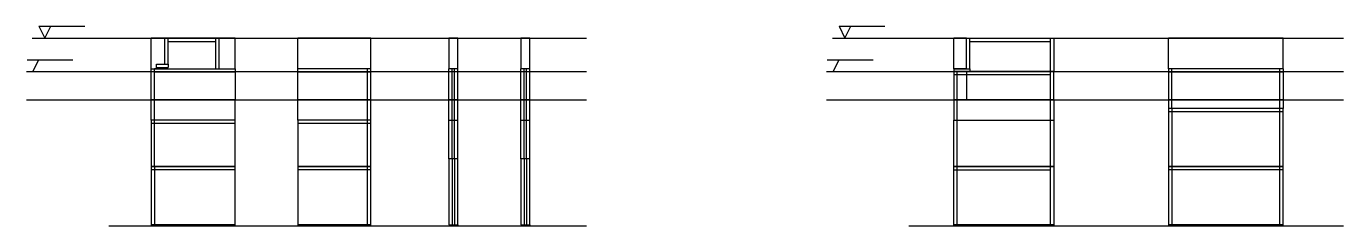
# Model space of a CAD drawing. Header units: metres. Extents: x 3226 to 5984, y 6363 to 6781.
import ezdxf

# ---------------------------------------------------------------- set-up
doc = ezdxf.new("R2010")
doc.units = ezdxf.units.M
for name, color, linetype in [('COTA', 7, 'Continuous'), ('NIVEL 1° PAV.', 7, 'Continuous'), ('NIVEL 2° PAV.', 7, 'Continuous'), ('Nível', 7, 'Continuous'), ('Painéis', 7, 'Continuous'), ('SARR_2.2x7', 7, 'Continuous')]:
    doc.layers.add(name, color=color, linetype=linetype)

msp = doc.modelspace()

# ---------------------------------------------------------------- linework, layer by layer
at = {"layer": 'COTA', "color": 7, "lineweight": 25}
for p, q in [((3515.9, 6755.9), (3486.9, 6755.9)), ((3486.9, 6691.9), (3486.9, 6755.9)), ((3662.9, 6755.9), (3628.9, 6755.9)), ((3662.9, 6691.9), (3662.9, 6755.9)), ((3947.3, 6755.9), (3794.3, 6755.9)), ((3794.3, 6691.9), (3794.3, 6755.9)), ((3947.3, 6691.9), (3947.3, 6755.9)), ((5167.4, 6691.9), (5167.4, 6755.9)), ((5194.4, 6755.9), (5167.4, 6755.9)), ((5857.3, 6755.9), (5617.3, 6755.9)), ((5617.3, 6691.9), (5617.3, 6755.9)), ((5857.3, 6691.9), (5857.3, 6755.9))]:
    msp.add_line(p, q, dxfattribs=at)
for points in [[(4129, 6691.9), (4129, 6755.9), (4110, 6755.9), (4110, 6691.9)], [(4279.8, 6691.9), (4279.8, 6755.9), (4260.8, 6755.9), (4260.8, 6691.9)]]:
    msp.add_lwpolyline(points, dxfattribs=at)
at = {"layer": 'NIVEL 1° PAV.', "color": 7, "lineweight": 25}
for p, q in [((3251.8, 6780.9), (3347.8, 6780.9)), ((3251.8, 6780.9), (3264.3, 6755.9)), ((3264.3, 6755.9), (3276.8, 6780.9)), ((4927.3, 6780.9), (5023.3, 6780.9)), ((4927.3, 6780.9), (4939.8, 6755.9)), ((4939.8, 6755.9), (4952.3, 6780.9)), ((3238, 6755.9), (4398.9, 6755.9)), ((4913.5, 6755.9), (5983.9, 6755.9))]:
    msp.add_line(p, q, dxfattribs=at)
at = {"layer": 'NIVEL 2° PAV.', "color": 7, "lineweight": 25}
for p, q in [((3227.1, 6710.9), (3323.1, 6710.9)), ((3239.6, 6685.9), (3252.1, 6710.9)), ((4902.6, 6710.9), (4998.6, 6710.9)), ((4915.1, 6685.9), (4927.6, 6710.9)), ((3225.7, 6685.9), (4398.9, 6685.9)), ((4901.2, 6685.9), (5983.9, 6685.9)), ((3225.7, 6626.9), (4398.9, 6626.9)), ((4901.2, 6626.9), (5983.9, 6626.9))]:
    msp.add_line(p, q, dxfattribs=at)
at = {"layer": 'Nível', "color": 7, "lineweight": 25}
for p, q in [((3398.2, 6755.9), (4398.9, 6755.9)), ((5073.7, 6755.9), (5983.9, 6755.9)), ((3398.2, 6362.9), (4398.9, 6362.9)), ((5073.7, 6362.9), (5983.9, 6362.9))]:
    msp.add_line(p, q, dxfattribs=at)
at = {"layer": 'Painéis', "color": 7, "lineweight": 25}
for p, q in [((3515.9, 6701.9), (3515.9, 6755.9)), ((3628.9, 6755.9), (3515.9, 6755.9)), ((3628.9, 6755.9), (3628.9, 6691.9)), ((5194.4, 6691.9), (5194.4, 6755.9)), ((5194.4, 6755.9), (5377.4, 6755.9)), ((5377.4, 6755.9), (5377.4, 6707.9)), ((5377.4, 6707.9), (5377.4, 6685.9)), ((3486.9, 6691.9), (3662.9, 6691.9)), ((3486.9, 6626.9), (3486.9, 6691.9)), ((3497.9, 6701.9), (3515.9, 6701.9)), ((3497.9, 6691.9), (3497.9, 6701.9)), ((3662.9, 6691.9), (3662.9, 6626.9)), ((3947.3, 6691.9), (3794.3, 6691.9)), ((3794.3, 6583.9), (3794.3, 6691.9)), ((3947.3, 6583.9), (3947.3, 6691.9)), ((4129, 6691.9), (4110, 6691.9)), ((4110, 6502.9), (4110, 6691.9)), ((4129, 6502.9), (4129, 6691.9)), ((4279.8, 6691.9), (4260.8, 6691.9)), ((4260.8, 6502.9), (4260.8, 6691.9)), ((4279.8, 6502.9), (4279.8, 6691.9)), ((5194.4, 6691.9), (5167.4, 6691.9)), ((5167.4, 6691.9), (5167.4, 6685.9)), ((5167.4, 6685.9), (5377.4, 6685.9)), ((5194.4, 6685.9), (5167.4, 6685.9)), ((5167.4, 6685.9), (5167.4, 6626.9)), ((5377.4, 6685.9), (5194.4, 6685.9)), ((5194.4, 6685.9), (5194.4, 6626.9)), ((5377.4, 6626.9), (5377.4, 6685.9)), ((5857.3, 6691.9), (5617.3, 6691.9)), ((5617.3, 6691.9), (5617.3, 6608.9)), ((5651.3, 6691.9), (5651.3, 6691.9)), ((5857.3, 6691.9), (5857.3, 6608.9)), ((3662.9, 6626.9), (3486.9, 6626.9)), ((3486.9, 6583.9), (3486.9, 6626.9)), ((3662.9, 6583.9), (3662.9, 6626.9)), ((3947.3, 6626.9), (3794.3, 6626.9)), ((4129, 6626.9), (4110, 6626.9)), ((4279.8, 6626.9), (4260.8, 6626.9)), ((5377.4, 6626.9), (5167.4, 6626.9)), ((5167.4, 6626.9), (5167.4, 6583.9)), ((5377.4, 6626.9), (5377.4, 6583.9)), ((5857.3, 6626.9), (5617.3, 6626.9)), ((5617.3, 6608.9), (5617.3, 6486.9)), ((5857.3, 6608.9), (5617.3, 6608.9)), ((5857.3, 6486.9), (5857.3, 6608.9)), ((3486.9, 6583.9), (3486.9, 6486.9)), ((3662.9, 6583.9), (3486.9, 6583.9)), ((3662.9, 6486.9), (3662.9, 6583.9)), ((3794.3, 6583.9), (3794.3, 6486.9)), ((3947.3, 6583.9), (3794.3, 6583.9)), ((3947.3, 6486.9), (3947.3, 6583.9)), ((4110, 6583.9), (4129, 6583.9)), ((4260.8, 6583.9), (4279.8, 6583.9)), ((5167.4, 6583.9), (5377.4, 6583.9)), ((5167.4, 6486.9), (5167.4, 6583.9)), ((5377.4, 6583.9), (5377.4, 6486.9)), ((3486.9, 6486.9), (3486.9, 6362.9)), ((3486.9, 6486.9), (3662.9, 6486.9)), ((3662.9, 6486.9), (3486.9, 6486.9)), ((3662.9, 6362.9), (3662.9, 6486.9)), ((3794.3, 6486.9), (3794.3, 6362.9)), ((3794.3, 6486.9), (3947.3, 6486.9)), ((3947.3, 6486.9), (3794.3, 6486.9)), ((3947.3, 6362.9), (3947.3, 6486.9)), ((4110, 6502.9), (4110, 6364.9)), ((4129, 6502.9), (4110, 6502.9)), ((4129, 6364.9), (4129, 6502.9)), ((4260.8, 6502.9), (4260.8, 6364.9)), ((4279.8, 6502.9), (4260.8, 6502.9)), ((4279.8, 6364.9), (4279.8, 6502.9)), ((5167.4, 6362.9), (5167.4, 6486.9)), ((5377.4, 6486.9), (5167.4, 6486.9)), ((5167.4, 6486.9), (5377.4, 6486.9)), ((5377.4, 6486.9), (5377.4, 6362.9)), ((5617.3, 6486.9), (5617.3, 6362.9)), ((5617.3, 6486.9), (5857.3, 6486.9)), ((5857.3, 6486.9), (5617.3, 6486.9)), ((5857.3, 6362.9), (5857.3, 6486.9)), ((3486.9, 6364.9), (3662.9, 6364.9)), ((3794.3, 6364.9), (3947.3, 6364.9)), ((4110, 6364.9), (4129, 6364.9)), ((4260.8, 6364.9), (4279.8, 6364.9)), ((5377.4, 6364.9), (5167.4, 6364.9)), ((5617.3, 6364.9), (5857.3, 6364.9))]:
    msp.add_line(p, q, dxfattribs=at)
for points in [[(3662.9, 6364.9), (3486.9, 6364.9), (3486.9, 6362.9), (3662.9, 6362.9)], [(3947.3, 6364.9), (3794.3, 6364.9), (3794.3, 6362.9), (3947.3, 6362.9)], [(4110, 6364.9), (4129, 6364.9), (4129, 6362.9), (4110, 6362.9)], [(4260.8, 6364.9), (4279.8, 6364.9), (4279.8, 6362.9), (4260.8, 6362.9)], [(5167.4, 6364.9), (5377.4, 6364.9), (5377.4, 6362.9), (5167.4, 6362.9)], [(5857.3, 6364.9), (5617.3, 6364.9), (5617.3, 6362.9), (5857.3, 6362.9)]]:
    msp.add_lwpolyline(points, dxfattribs=at)
at = {"layer": 'SARR_2.2x7', "color": 7, "lineweight": 25}
for p, q in [((3522.9, 6701.9), (3522.9, 6755.9)), ((3522.9, 6748.9), (3621.9, 6748.9)), ((3621.9, 6755.9), (3621.9, 6691.9)), ((5201.4, 6691.9), (5201.4, 6755.9)), ((5201.4, 6748.9), (5370.4, 6748.9)), ((5370.4, 6707.9), (5370.4, 6755.9)), ((5370.4, 6685.9), (5370.4, 6707.9)), ((3493.9, 6626.9), (3493.9, 6691.9)), ((3497.9, 6691.9), (3493.9, 6691.9)), ((3662.9, 6684.9), (3493.9, 6684.9)), ((3497.9, 6694.9), (3522.9, 6694.9)), ((3515.9, 6701.9), (3522.9, 6701.9)), ((3522.9, 6701.9), (3522.9, 6694.9)), ((3621.9, 6691.9), (3628.9, 6691.9)), ((3947.3, 6684.9), (3794.3, 6684.9)), ((3940.3, 6583.9), (3940.3, 6691.9)), ((4117, 6583.9), (4117, 6691.9)), ((4122, 6583.9), (4122, 6691.9)), ((4267.8, 6583.9), (4267.8, 6691.9)), ((4272.8, 6583.9), (4272.8, 6691.9)), ((5167.4, 6691.9), (5201.4, 6691.9)), ((5370.4, 6678.9), (5167.4, 6678.9)), ((5174.4, 6583.9), (5174.4, 6685.9)), ((5201.4, 6691.9), (5201.4, 6685.9)), ((5370.4, 6685.9), (5370.4, 6685.9)), ((5370.4, 6583.9), (5370.4, 6685.9)), ((5857.3, 6684.9), (5617.3, 6684.9)), ((5624.3, 6608.9), (5624.3, 6691.9)), ((5850.3, 6608.9), (5850.3, 6691.9)), ((3493.9, 6583.9), (3493.9, 6626.9)), ((5857.3, 6601.9), (5617.3, 6601.9)), ((5624.3, 6608.9), (5624.3, 6486.9)), ((5850.3, 6486.9), (5850.3, 6608.9)), ((3662.9, 6576.9), (3486.9, 6576.9)), ((3493.9, 6486.9), (3493.9, 6583.9)), ((3947.3, 6576.9), (3794.3, 6576.9)), ((3940.3, 6486.9), (3940.3, 6583.9)), ((4117, 6502.9), (4117, 6583.9)), ((4122, 6502.9), (4122, 6583.9)), ((4267.8, 6502.9), (4267.8, 6583.9)), ((4272.8, 6502.9), (4272.8, 6583.9)), ((5174.4, 6486.9), (5174.4, 6583.9)), ((5370.4, 6486.9), (5370.4, 6583.9)), ((3493.9, 6486.9), (3493.9, 6362.9)), ((3940.3, 6364.9), (3940.3, 6486.9)), ((4117, 6502.9), (4117, 6364.9)), ((4122, 6502.9), (4122, 6364.9)), ((4267.8, 6502.9), (4267.8, 6364.9)), ((4272.8, 6502.9), (4272.8, 6364.9)), ((5174.4, 6364.9), (5174.4, 6486.9)), ((5370.4, 6364.9), (5370.4, 6486.9)), ((5624.3, 6486.9), (5624.3, 6362.9)), ((5850.3, 6364.9), (5850.3, 6486.9)), ((3662.9, 6479.9), (3486.9, 6479.9)), ((3947.3, 6479.9), (3794.3, 6479.9)), ((5167.4, 6479.9), (5370.4, 6479.9)), ((5857.3, 6479.9), (5617.3, 6479.9)), ((3493.9, 6364.9), (3493.9, 6364.9)), ((3655.9, 6364.9), (3655.9, 6364.9)), ((3801.3, 6364.9), (3801.3, 6364.9)), ((3940.3, 6364.9), (3940.3, 6364.9)), ((5174.4, 6364.9), (5174.4, 6364.9)), ((5370.4, 6364.9), (5370.4, 6364.9)), ((5624.3, 6364.9), (5624.3, 6364.9)), ((5850.3, 6364.9), (5850.3, 6364.9))]:
    msp.add_line(p, q, dxfattribs=at)

doc.saveas('drawing.dxf')
